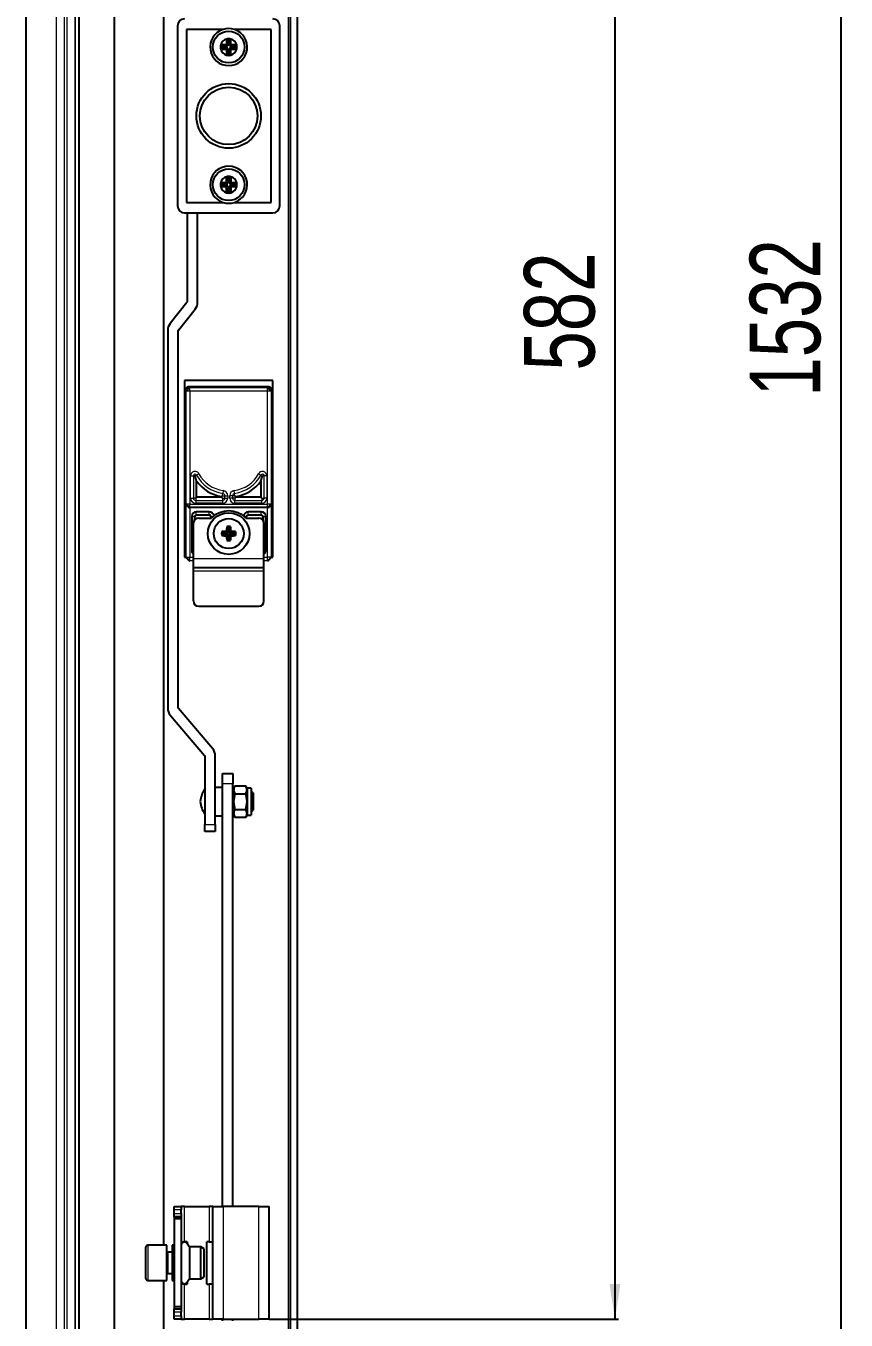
# Model space of a CAD drawing. Header units: millimetres. Extents: x -939 to 1948, y -1269 to 974.
# Drawn here: x 1715.5 to 1948.1, y -368 to -1.3 of the extents above; entities that cross this region are included whole.
import ezdxf

# ---------------------------------------------------------------- set-up
doc = ezdxf.new("R2010")
doc.units = ezdxf.units.MM
doc.layers.add('FORMAT', color=7, linetype='Continuous')
doc.styles.add('SLDTEXTSTYLE0', font='TXT', dxfattribs={"width": 0.75})
doc.dimstyles.new('SLDDIMSTYLE0', dxfattribs={"dimtxt": 20, "dimasz": 10, "dimexe": 0, "dimexo": 0.0625, "dimgap": 5, "dimtad": 2, "dimdec": 1, "dimrnd": 1e-09, "dimzin": 12, "dimdsep": 46, "dimtxsty": 'SLDTEXTSTYLE0', "dimsah": 1, "dimcen": 0.09, "dimadec": 0, "dimazin": 3, "dimtfac": 1, "dimtofl": 0, "dimtmove": 0, "dimatfit": 3, "dimfxl": 0, "dimfrac": 2, "dimtolj": 1, "dimtzin": 12, "dimarcsym": 0})

# ---------------------------------------------------------------- blocks, each defined once
blk = doc.blocks.new('_D_8')
at = {"layer": 'FORMAT'}
for p, q in [((1784.52, 689.24), (1947.51, 689.24)), ((1946.51, 689.24), (1946.51, -842.76)), ((1784.52, -842.76), (1947.51, -842.76))]:
    blk.add_line(p, q, dxfattribs=at)
for points in [[(1946.51, 689.24), (1944.97, 679.24), (1948.05, 679.24)], [(1946.51, -842.76), (1948.05, -832.76), (1944.97, -832.76)]]:
    blk.add_solid(points, dxfattribs=at)
at = {"layer": 'FORMAT', "insert": (1920.73, -106.31), "char_height": 20, "attachment_point": 1, "rotation": 90, "style": 'SLDTEXTSTYLE0'}
blk.add_mtext('1532', dxfattribs=at)
blk = doc.blocks.new('_D_11')
at = {"layer": 'FORMAT'}
for p, q in [((1784.52, 214.24), (1883.51, 214.24)), ((1882.51, 214.24), (1882.51, -367.76)), ((1784.52, -367.76), (1883.51, -367.76))]:
    blk.add_line(p, q, dxfattribs=at)
for points in [[(1882.51, 214.24), (1880.97, 204.24), (1884.05, 204.24)], [(1882.51, -367.76), (1884.05, -357.76), (1880.97, -357.76)]]:
    blk.add_solid(points, dxfattribs=at)
at = {"layer": 'FORMAT', "insert": (1856.73, -98.92), "char_height": 20, "attachment_point": 1, "rotation": 90, "style": 'SLDTEXTSTYLE0'}
blk.add_mtext('582', dxfattribs=at)

msp = doc.modelspace()

# ---------------------------------------------------------------- linework, layer by layer
at = {"color": 7, "linetype": 'Continuous', "lineweight": 25}
for p, q in [((1790.51, -954.26), (1790.51, 800.74)), ((1792.51, -954.26), (1792.51, 800.74)), ((1740.51, 767.74), (1740.51, -921.26)), ((1730.51, 738.24), (1730.51, -891.76)), ((1715.51, 723.24), (1715.51, -876.76)), ((1754.51, 193.24), (1754.51, -346.76)), ((1758.51, -1.26), (1758.51, -52.26)), ((1761.01, -2.26), (1761.01, -51.26)), ((1771.41, -2.26), (1761.01, -2.26)), ((1785.01, -2.26), (1774.61, -2.26)), ((1785.01, -51.26), (1785.01, -2.26)), ((1787.51, -52.26), (1787.51, -1.26)), ((1771.1, -7.09), (1770.73, -6.66)), ((1772.31, -6.66), (1770.73, -6.66)), ((1772.31, -7.09), (1771.1, -7.09)), ((1772.41, -4.98), (1772.41, -6.56)), ((1772.84, -5.35), (1772.41, -4.98)), ((1772.84, -5.35), (1772.84, -6.56)), ((1773.17, -5.35), (1773.61, -4.98)), ((1773.17, -6.56), (1773.17, -5.35)), ((1773.61, -6.56), (1773.61, -4.98)), ((1775.28, -6.66), (1773.71, -6.66)), ((1774.91, -7.09), (1773.71, -7.09)), ((1774.91, -7.09), (1775.28, -6.66)), ((1771.1, -7.42), (1770.73, -7.86)), ((1770.73, -7.86), (1772.31, -7.86)), ((1771.1, -7.42), (1772.31, -7.42)), ((1772.41, -7.96), (1772.41, -9.53)), ((1772.84, -9.16), (1772.41, -9.53)), ((1772.84, -7.96), (1772.84, -9.16)), ((1773.17, -9.16), (1773.17, -7.96)), ((1773.17, -9.16), (1773.61, -9.53)), ((1773.61, -9.53), (1773.61, -7.96)), ((1773.71, -7.42), (1774.91, -7.42)), ((1773.71, -7.86), (1775.28, -7.86)), ((1774.91, -7.42), (1775.28, -7.86)), ((1772.41, -45.56), (1772.41, -43.98)), ((1772.84, -44.35), (1772.41, -43.98)), ((1773.17, -44.35), (1773.61, -43.98)), ((1773.61, -43.98), (1773.61, -45.56)), ((1771.1, -46.09), (1770.73, -45.66)), ((1770.73, -45.66), (1772.31, -45.66)), ((1771.1, -46.42), (1770.73, -46.86)), ((1772.31, -46.86), (1770.73, -46.86)), ((1771.1, -46.09), (1772.31, -46.09)), ((1772.31, -46.42), (1771.1, -46.42)), ((1772.41, -48.53), (1772.41, -46.96)), ((1772.84, -45.56), (1772.84, -44.35)), ((1772.84, -48.16), (1772.84, -46.96)), ((1773.17, -44.35), (1773.17, -45.56)), ((1773.17, -46.96), (1773.17, -48.16)), ((1773.61, -46.96), (1773.61, -48.53)), ((1773.71, -45.66), (1775.28, -45.66)), ((1773.71, -46.09), (1774.91, -46.09)), ((1774.91, -46.42), (1773.71, -46.42)), ((1775.28, -46.86), (1773.71, -46.86)), ((1774.91, -46.09), (1775.28, -45.66)), ((1774.91, -46.42), (1775.28, -46.86)), ((1761.01, -51.26), (1771.41, -51.26)), ((1772.84, -48.16), (1772.41, -48.53)), ((1773.17, -48.16), (1773.61, -48.53)), ((1774.61, -51.26), (1785.01, -51.26)), ((1760.51, -54.26), (1785.51, -54.26)), ((1761.21, -54.26), (1761.21, -79.49)), ((1764.21, -79.49), (1764.21, -54.26)), ((1761.16, -79.61), (1756.4, -85.58)), ((1758.75, -87.45), (1763.51, -81.48)), ((1755.71, -87.58), (1755.71, -194.56)), ((1758.71, -194.56), (1758.71, -87.58)), ((1785.51, -101.76), (1760.51, -101.76)), ((1760.51, -101.76), (1760.51, -151.76)), ((1785.51, -151.76), (1785.51, -101.76)), ((1760.69, -151.76), (1760.69, -104.44)), ((1761.69, -103.44), (1784.32, -103.44)), ((1785.32, -104.44), (1785.32, -151.76)), ((1763.91, -130.31), (1763.46, -128.76)), ((1763.91, -134.8), (1763.91, -130.31)), ((1782.1, -130.31), (1782.56, -128.76)), ((1782.1, -130.31), (1782.1, -134.8)), ((1763.91, -134.8), (1763.66, -135.06)), ((1771, -134.8), (1763.91, -134.8)), ((1771, -134.6), (1771.26, -134.39)), ((1771, -134.6), (1771, -134.8)), ((1771, -134.8), (1771.26, -135.06)), ((1775.01, -134.6), (1774.76, -134.39)), ((1775.01, -134.8), (1774.76, -135.06)), ((1775.01, -134.8), (1775.01, -134.6)), ((1782.1, -134.8), (1775.01, -134.8)), ((1782.1, -134.8), (1782.36, -135.06)), ((1761.98, -137.76), (1761.96, -137.76)), ((1761.99, -137.76), (1761.98, -137.76)), ((1784.02, -137.76), (1761.99, -137.76)), ((1767.51, -138.96), (1763.81, -138.96)), ((1782.21, -138.96), (1778.51, -138.96)), ((1784.04, -137.76), (1784.02, -137.76)), ((1784.05, -137.76), (1784.04, -137.76)), ((1762.51, -140.26), (1762.51, -149.96)), ((1763.01, -152.21), (1763.01, -142.21)), ((1763.37, -141.23), (1763.37, -140.26)), ((1763.81, -139.82), (1767.51, -139.82)), ((1764.51, -140.71), (1768.11, -140.71)), ((1767.94, -140.26), (1767.94, -140.71)), ((1777.91, -140.71), (1781.51, -140.71)), ((1778.07, -140.71), (1778.07, -140.26)), ((1778.51, -139.82), (1782.21, -139.82)), ((1782.64, -140.26), (1782.64, -141.23)), ((1783.01, -152.21), (1783.01, -142.21)), ((1783.51, -149.96), (1783.51, -140.26)), ((1771.45, -144.99), (1771.09, -144.56)), ((1771.45, -145.22), (1771.09, -145.65)), ((1772.89, -144.99), (1771.45, -144.99)), ((1771.45, -145.22), (1772.89, -145.22)), ((1772.89, -144.99), (1772.38, -144.48)), ((1772.89, -145.22), (1772.38, -145.74)), ((1772.89, -143.55), (1772.46, -143.19)), ((1772.89, -146.67), (1772.46, -147.03)), ((1772.89, -143.55), (1772.89, -144.99)), ((1772.89, -145.22), (1772.89, -146.67)), ((1773.12, -143.55), (1773.55, -143.19)), ((1773.12, -144.99), (1773.12, -143.55)), ((1773.12, -144.99), (1773.64, -144.48)), ((1774.57, -144.99), (1773.12, -144.99)), ((1773.12, -146.67), (1773.12, -145.22)), ((1773.12, -145.22), (1773.64, -145.74)), ((1773.12, -145.22), (1774.57, -145.22)), ((1773.12, -146.67), (1773.55, -147.03)), ((1774.57, -144.99), (1774.93, -144.56)), ((1774.57, -145.22), (1774.93, -145.65)), ((1760.51, -151.76), (1760.72, -151.76)), ((1763.01, -154.71), (1763.01, -152.21)), ((1783.01, -154.71), (1783.01, -152.21)), ((1785.29, -151.76), (1785.51, -151.76)), ((1763.01, -154.71), (1783.01, -154.71)), ((1763.01, -155.71), (1763.01, -154.71)), ((1763.01, -164.21), (1763.01, -155.71)), ((1783.01, -155.71), (1783.01, -154.71)), ((1783.01, -164.21), (1783.01, -155.71)), ((1764.51, -165.71), (1781.51, -165.71)), ((1756.47, -196.63), (1766.16, -208)), ((1768.44, -206.05), (1758.75, -194.69)), ((1766.21, -208.13), (1766.21, -227.56)), ((1769.21, -227.56), (1769.21, -208.13)), ((1771.21, -213.06), (1774.21, -213.06)), ((1771.21, -216.06), (1771.21, -213.06)), ((1771.21, -335.76), (1771.21, -216.06)), ((1774.21, -213.06), (1774.21, -216.06)), ((1774.21, -335.76), (1774.21, -216.06)), ((1771.21, -217.06), (1769.21, -217.06)), ((1774.41, -218.11), (1774.21, -218.11)), ((1774.75, -216.61), (1774.41, -217.21)), ((1774.41, -217.21), (1774.41, -224.91)), ((1774.75, -216.61), (1777.86, -216.61)), ((1774.75, -218.83), (1777.86, -218.83)), ((1778.21, -217.21), (1777.86, -216.61)), ((1779.41, -217.21), (1778.21, -217.21)), ((1778.21, -217.21), (1778.21, -224.91)), ((1779.41, -217.21), (1779.41, -224.91)), ((1779.91, -218.61), (1779.41, -218.11)), ((1779.91, -218.61), (1779.91, -223.51)), ((1774.75, -223.28), (1777.86, -223.28)), ((1779.41, -224.01), (1779.91, -223.51)), ((1769.21, -225.06), (1771.21, -225.06)), ((1774.21, -224.01), (1774.41, -224.01)), ((1774.41, -224.91), (1774.75, -225.51)), ((1774.75, -225.51), (1777.86, -225.51)), ((1777.86, -225.51), (1778.21, -224.91)), ((1778.21, -224.91), (1779.41, -224.91)), ((1766.21, -229.56), (1766.21, -227.56)), ((1769.21, -229.56), (1766.21, -229.56)), ((1769.21, -227.56), (1769.21, -229.56)), ((1757.51, -335.76), (1759.51, -335.76)), ((1757.51, -336.76), (1757.51, -335.76)), ((1757.51, -337.76), (1757.51, -336.76)), ((1759.51, -335.76), (1759.51, -336.76)), ((1760.51, -335.76), (1759.51, -335.76)), ((1759.51, -337.76), (1759.51, -336.76)), ((1760.51, -335.76), (1767.51, -335.76)), ((1768.51, -335.76), (1767.51, -335.76)), ((1768.51, -335.76), (1771.51, -335.76)), ((1768.51, -367.76), (1768.51, -335.76)), ((1781.51, -335.76), (1771.51, -335.76)), ((1781.51, -335.76), (1784.51, -335.76)), ((1784.51, -367.76), (1784.51, -335.76)), ((1757.51, -338.76), (1757.51, -337.76)), ((1759.51, -338.76), (1757.51, -338.76)), ((1757.51, -338.76), (1757.51, -339.26)), ((1759.51, -339.26), (1757.51, -339.26)), ((1757.51, -339.26), (1757.51, -364.26)), ((1759.51, -337.76), (1759.51, -338.76)), ((1759.51, -338.76), (1759.51, -339.26)), ((1759.51, -339.26), (1759.51, -364.26)), ((1749.51, -356.16), (1749.51, -347.36)), ((1755.51, -346.76), (1750.11, -346.76)), ((1755.51, -356.76), (1755.51, -346.76)), ((1757.51, -346.76), (1757.01, -346.76)), ((1757.01, -346.76), (1757.01, -347.97)), ((1757.01, -347.97), (1757.01, -356.76)), ((1759.51, -345.76), (1760.51, -345.76)), ((1761.21, -345.76), (1760.51, -345.76)), ((1761.21, -345.76), (1761.21, -346.21)), ((1765.14, -347.26), (1762.01, -347.26)), ((1762.01, -356.26), (1762.01, -347.26)), ((1766.01, -347.76), (1765.14, -347.26)), ((1765.14, -356.26), (1765.14, -347.26)), ((1766.01, -355.76), (1766.01, -347.76)), ((1766.81, -357.76), (1766.81, -345.76)), ((1767.51, -345.76), (1766.81, -345.76)), ((1767.51, -345.76), (1768.51, -345.76)), ((1757.01, -348.76), (1755.76, -348.76)), ((1755.76, -354.76), (1757.01, -354.76)), ((1750.11, -356.76), (1755.51, -356.76)), ((1754.51, -356.76), (1754.51, -376.58)), ((1757.01, -356.76), (1757.51, -356.76)), ((1760.51, -357.76), (1759.51, -357.76)), ((1760.51, -357.76), (1761.21, -357.76)), ((1761.21, -357.31), (1761.21, -357.76)), ((1762.01, -356.26), (1765.14, -356.26)), ((1765.14, -356.26), (1766.01, -355.76)), ((1766.81, -357.76), (1767.51, -357.76)), ((1768.51, -357.76), (1767.51, -357.76)), ((1759.51, -364.26), (1757.51, -364.26)), ((1757.51, -364.26), (1757.51, -364.76)), ((1757.51, -364.76), (1759.51, -364.76)), ((1757.51, -365.76), (1757.51, -364.76)), ((1757.51, -366.76), (1757.51, -365.76)), ((1759.51, -364.26), (1759.51, -364.76)), ((1759.51, -364.76), (1759.51, -365.76)), ((1759.51, -366.76), (1759.51, -365.76)), ((1757.51, -367.76), (1757.51, -366.76)), ((1759.51, -367.76), (1757.51, -367.76)), ((1759.51, -366.76), (1759.51, -367.76)), ((1759.51, -367.76), (1760.51, -367.76)), ((1767.51, -367.76), (1760.51, -367.76)), ((1767.51, -367.76), (1768.51, -367.76)), ((1771.51, -367.76), (1768.51, -367.76)), ((1771.21, -368.22), (1771.21, -367.76)), ((1771.51, -367.76), (1781.51, -367.76)), ((1774.21, -368.22), (1774.21, -367.76)), ((1784.51, -367.76), (1781.51, -367.76))]:
    msp.add_line(p, q, dxfattribs=at)
at = {"color": 8, "linetype": 'Continuous', "lineweight": 18}
for p, q in [((1789.91, 798.14), (1789.91, -951.66)), ((1729.41, 737.14), (1729.41, -890.66)), ((1729.51, 737.24), (1729.51, -890.76)), ((1726.41, 734.14), (1726.41, -887.66)), ((1727.1, 734.84), (1727.1, -888.35)), ((1724.1, 731.84), (1724.1, -885.35)), ((1772.31, -7.09), (1772.31, -6.66)), ((1772.84, -6.56), (1772.41, -6.56)), ((1773.17, -6.56), (1773.61, -6.56)), ((1773.71, -7.09), (1773.71, -6.66)), ((1772.31, -7.42), (1772.31, -7.86)), ((1772.84, -7.96), (1772.41, -7.96)), ((1773.17, -7.96), (1773.61, -7.96)), ((1773.71, -7.42), (1773.71, -7.86)), ((1772.31, -46.09), (1772.31, -45.66)), ((1772.31, -46.42), (1772.31, -46.86)), ((1772.84, -45.56), (1772.41, -45.56)), ((1772.84, -46.96), (1772.41, -46.96)), ((1773.17, -45.56), (1773.61, -45.56)), ((1773.17, -46.96), (1773.61, -46.96)), ((1773.71, -46.09), (1773.71, -45.66)), ((1773.71, -46.42), (1773.71, -46.86)), ((1760.99, -104.74), (1760.69, -104.44)), ((1760.99, -136.76), (1760.99, -104.74)), ((1761.69, -103.44), (1761.99, -103.74)), ((1761.99, -103.74), (1784.02, -103.74)), ((1761.99, -104.74), (1761.99, -136.76)), ((1784.02, -104.74), (1761.99, -104.74)), ((1784.02, -103.74), (1784.32, -103.44)), ((1784.02, -136.76), (1784.02, -104.74)), ((1785.32, -104.44), (1785.02, -104.74)), ((1785.02, -104.74), (1785.02, -136.76)), ((1764.57, -128.16), (1763.86, -128.54)), ((1782.15, -128.54), (1781.45, -128.16)), ((1762.2, -135.06), (1762.2, -128.76)), ((1762.2, -128.76), (1763, -128.76)), ((1763, -128.76), (1763, -135.06)), ((1763.46, -128.76), (1763, -128.76)), ((1763.46, -128.76), (1763.86, -128.54)), ((1782.56, -128.76), (1782.15, -128.54)), ((1782.56, -128.76), (1783.02, -128.76)), ((1783.82, -128.76), (1783.02, -128.76)), ((1783.02, -135.06), (1783.02, -128.76)), ((1783.82, -128.76), (1783.82, -135.06)), ((1762.2, -135.06), (1763, -135.06)), ((1763.66, -135.06), (1763, -135.06)), ((1763.66, -135.06), (1763.66, -135.72)), ((1771.26, -134.39), (1771.35, -133.73)), ((1771.26, -134.39), (1771.92, -134.39)), ((1771.26, -135.06), (1771.26, -135.72)), ((1771.26, -135.06), (1771.92, -135.06)), ((1771.45, -132.94), (1771.35, -133.73)), ((1771.92, -134.39), (1772.72, -134.39)), ((1771.92, -135.06), (1771.92, -134.39)), ((1771.92, -135.06), (1772.72, -135.06)), ((1772.72, -134.39), (1772.72, -135.06)), ((1773.3, -135.06), (1773.3, -134.39)), ((1774.1, -134.39), (1773.3, -134.39)), ((1774.1, -135.06), (1773.3, -135.06)), ((1774.1, -134.39), (1774.1, -135.06)), ((1774.76, -134.39), (1774.1, -134.39)), ((1774.76, -135.06), (1774.1, -135.06)), ((1774.67, -133.73), (1774.56, -132.94)), ((1774.76, -134.39), (1774.67, -133.73)), ((1774.76, -135.06), (1774.76, -135.72)), ((1782.36, -135.06), (1782.36, -135.72)), ((1782.36, -135.06), (1783.02, -135.06)), ((1783.82, -135.06), (1783.02, -135.06)), ((1760.96, -136.76), (1760.99, -136.76)), ((1760.96, -151.8), (1760.96, -136.76)), ((1761.96, -137.76), (1761.96, -151.8)), ((1761.99, -136.76), (1784.02, -136.76)), ((1763.66, -135.72), (1763.66, -136.51)), ((1763.66, -135.72), (1771.26, -135.72)), ((1771.26, -136.51), (1763.66, -136.51)), ((1763.81, -139.82), (1763.81, -138.96)), ((1767.51, -139.82), (1767.51, -138.96)), ((1771.26, -135.72), (1771.26, -136.51)), ((1774.76, -136.51), (1774.76, -135.72)), ((1774.76, -135.72), (1782.36, -135.72)), ((1782.36, -136.51), (1774.76, -136.51)), ((1778.51, -139.82), (1778.51, -138.96)), ((1782.21, -139.82), (1782.21, -138.96)), ((1782.36, -136.51), (1782.36, -135.72)), ((1784.05, -151.8), (1784.05, -137.76)), ((1785.02, -136.76), (1785.05, -136.76)), ((1785.05, -136.76), (1785.05, -151.8)), ((1763.37, -140.26), (1762.51, -140.26)), ((1767.94, -140.26), (1768.61, -140.26)), ((1778.07, -140.26), (1777.4, -140.26)), ((1782.64, -140.26), (1783.51, -140.26)), ((1763.01, -149.96), (1762.51, -149.96)), ((1783.01, -149.96), (1783.51, -149.96)), ((1760.72, -152.04), (1760.96, -151.8)), ((1761.96, -152.8), (1761.72, -153.04)), ((1761.96, -151.8), (1763.01, -151.8)), ((1763.01, -152.8), (1761.96, -152.8)), ((1763.01, -152.21), (1783.01, -152.21)), ((1783.01, -151.8), (1784.05, -151.8)), ((1784.05, -152.8), (1783.01, -152.8)), ((1784.29, -153.04), (1784.05, -152.8)), ((1785.05, -151.8), (1785.29, -152.04)), ((1763.01, -155.71), (1783.01, -155.71)), ((1774.21, -216.06), (1771.21, -216.06)), ((1766.21, -227.56), (1769.21, -227.56)), ((1759.51, -336.76), (1757.51, -336.76)), ((1760.51, -345.76), (1760.51, -335.76)), ((1767.51, -335.76), (1767.51, -345.76)), ((1771.51, -367.76), (1771.51, -335.76)), ((1781.51, -367.76), (1781.51, -335.76)), ((1757.51, -337.76), (1759.51, -337.76)), ((1750.11, -346.76), (1750.11, -356.76)), ((1755.76, -348.76), (1755.76, -350.22)), ((1755.76, -350.22), (1755.76, -354.76)), ((1760.51, -367.76), (1760.51, -357.76)), ((1767.51, -357.76), (1767.51, -367.76)), ((1759.51, -365.76), (1757.51, -365.76)), ((1757.51, -366.76), (1759.51, -366.76))]:
    msp.add_line(p, q, dxfattribs=at)
at = {"color": 7, "linetype": 'Continuous', "lineweight": 25}
for centre, radius in [((1773.01, -7.26), 4.5), ((1773.01, -26.76), 9.15), ((1773.01, -26.76), 8.15), ((1773.01, -46.26), 4.5), ((1773.01, -145.11), 5.9), ((1773.01, -145.11), 4.25)]:
    msp.add_circle(centre, radius, dxfattribs=at)
for centre, radius, start, end in [((1760.51, -1.26), 2, 90, 180), ((1785.51, -1.26), 2, 0, 90), ((1773.01, -7.26), 5.25, 107.7528, 72.2472), ((1773.01, -7.26), 5.25, 72.2472, 107.7528), ((1773.01, -7.26), 2.35, 165.2075, 194.7925), ((1773.01, -7.26), 2.35, 104.7925, 165.2075), ((1773.01, -7.26), 1.91, 175.1056, 184.8944), ((1772.31, -6.56), 0.1, 270, 0), ((1772.31, -6.56), 0.537, 270, 0), ((1773.01, -7.26), 2.35, 75.2075, 104.7925), ((1773.01, -7.26), 1.91, 85.1056, 94.8944), ((1773.71, -6.56), 0.537, 180, 270), ((1773.01, -7.26), 2.35, 14.7925, 75.2075), ((1773.71, -6.56), 0.1, 180, 270), ((1773.01, -7.26), 1.91, 355.1056, 4.8944), ((1773.01, -7.26), 2.35, 345.2075, 14.7925), ((1773.01, -7.26), 2.35, 194.7925, 255.2075), ((1772.31, -7.96), 0.537, 0, 90), ((1772.31, -7.96), 0.1, 0, 90), ((1773.01, -7.26), 2.35, 255.2075, 284.7925), ((1773.01, -7.26), 1.91, 265.1056, 274.8944), ((1773.71, -7.96), 0.537, 90, 180), ((1773.01, -7.26), 2.35, 284.7925, 345.2075), ((1773.71, -7.96), 0.1, 90, 180), ((1773.01, -46.26), 5.25, 287.7528, 252.2472), ((1773.01, -46.26), 2.35, 104.7925, 165.2075), ((1773.01, -46.26), 2.35, 75.2075, 104.7925), ((1773.01, -46.26), 2.35, 14.7925, 75.2075), ((1773.01, -46.26), 2.35, 165.2075, 194.7925), ((1773.01, -46.26), 2.35, 194.7925, 255.2075), ((1773.01, -46.26), 1.91, 175.1056, 184.8944), ((1772.31, -45.56), 0.1, 270, 0), ((1772.31, -45.56), 0.537, 270, 0), ((1772.31, -46.96), 0.537, 0, 90), ((1772.31, -46.96), 0.1, 0, 90), ((1773.01, -46.26), 1.91, 85.1056, 94.8944), ((1773.71, -45.56), 0.537, 180, 270), ((1773.71, -46.96), 0.537, 90, 180), ((1773.71, -45.56), 0.1, 180, 270), ((1773.01, -46.26), 2.35, 284.7925, 345.2075), ((1773.71, -46.96), 0.1, 90, 180), ((1773.01, -46.26), 1.91, 355.1056, 4.8944), ((1773.01, -46.26), 2.35, 345.2075, 14.7925), ((1773.01, -46.26), 5.25, 252.2472, 287.7528), ((1773.01, -46.26), 2.35, 255.2075, 284.7925), ((1773.01, -46.26), 1.91, 265.1056, 274.8944), ((1760.51, -52.26), 2, 180, 270), ((1785.51, -52.26), 2, 270, 0), ((1761.01, -79.49), 0.2, 321.4416, 0), ((1761.01, -79.49), 3.2, 321.4416, 0), ((1758.91, -87.58), 3.2, 141.4416, 180), ((1758.91, -87.58), 0.2, 141.4416, 180), ((1772.71, -123.78), 10.95, 216.5958, 261.061), ((1773.31, -123.78), 10.95, 278.939, 323.4042), ((1763.81, -140.26), 1.3, 90, 180), ((1767.51, -140.26), 1.3, 6.3593, 90), ((1773.01, -145.71), 7, 45.5847, 134.4153), ((1778.51, -140.26), 1.3, 90, 173.6407), ((1782.21, -140.26), 1.3, 0, 90), ((1764.51, -142.21), 1.5, 90, 180), ((1763.81, -140.26), 0.435, 90, 180), ((1767.51, -140.26), 0.435, 0, 90), ((1778.51, -140.26), 0.435, 90, 180), ((1781.51, -142.21), 1.5, 0, 90), ((1782.21, -140.26), 0.435, 0, 90), ((1773.01, -145.11), 2, 164.1146, 195.8854), ((1772.94, -163.19), 18.72, 91.7249, 95.6832), ((1772.94, -127.03), 18.72, 264.3168, 268.2751), ((1773.01, -145.11), 1.56, 175.8165, 184.1835), ((1791.09, -145.04), 18.72, 174.3168, 178.2751), ((1791.09, -145.17), 18.72, 181.7249, 185.6832), ((1773.01, -145.11), 2, 74.1146, 105.8854), ((1773.01, -145.11), 1.56, 85.8165, 94.1835), ((1773.01, -145.11), 1.56, 265.8165, 274.1835), ((1754.93, -145.04), 18.72, 1.7249, 5.6832), ((1754.93, -145.17), 18.72, 354.3168, 358.2751), ((1773.07, -163.19), 18.72, 84.3168, 88.2751), ((1773.07, -127.03), 18.72, 271.7249, 275.6832), ((1773.01, -145.11), 1.56, 355.8165, 4.1835), ((1773.01, -145.11), 2, 344.1146, 15.8854), ((1763.81, -149.96), 1.3, 180, 232.0201), ((1773.01, -145.11), 2, 254.1146, 285.8854), ((1782.21, -149.96), 1.3, 307.9799, 0), ((1764.51, -164.21), 1.5, 180, 270), ((1781.51, -164.21), 1.5, 270, 0), ((1758.91, -194.56), 3.2, 180, 220.4367), ((1758.91, -194.56), 0.2, 180, 220.4367), ((1766.01, -208.13), 0.2, 0, 40.4367), ((1766.01, -208.13), 3.2, 0, 40.4367), ((1772.85, -222.01), 8, 146.1291, 173.1181), ((1772.85, -220.1), 8, 186.8819, 213.8709), ((1750.11, -347.36), 0.6, 90, 180), ((1755.76, -348.51), 0.25, 180, 270), ((1755.76, -355.01), 0.25, 90, 180), ((1750.11, -356.16), 0.6, 180, 270)]:
    msp.add_arc(centre, radius, start, end, dxfattribs=at)
at = {"color": 8, "linetype": 'Continuous', "lineweight": 18}
for centre, radius, start, end in [((1763.46, -128.76), 1.26, 28.2631, 180), ((1763.46, -128.76), 0.46, 28.2631, 180), ((1772.71, -123.78), 9.24, 208.2631, 262.2213), ((1773.31, -123.78), 9.24, 277.7787, 331.7369), ((1782.56, -128.76), 1.26, 0, 151.7369), ((1782.56, -128.76), 0.46, 0, 151.7369), ((1772.71, -123.78), 10.04, 208.2631, 262.2213), ((1773.31, -123.78), 10.04, 277.7787, 331.7369), ((1763.66, -135.06), 1.46, 180, 270), ((1763.66, -135.06), 0.66, 180, 270), ((1771.26, -135.06), 1.46, 270, 0), ((1771.26, -135.06), 0.66, 270, 0), ((1771.26, -134.39), 0.66, 0, 82.2213), ((1771.26, -134.39), 1.46, 0, 82.2213), ((1774.76, -134.39), 1.46, 97.7787, 180), ((1774.76, -135.06), 1.46, 180, 270), ((1774.76, -134.39), 0.66, 97.7787, 180), ((1774.76, -135.06), 0.66, 180, 270), ((1782.36, -135.06), 1.46, 270, 0), ((1782.36, -135.06), 0.66, 270, 0)]:
    msp.add_arc(centre, radius, start, end, dxfattribs=at)
at = {"color": 7, "linetype": 'Continuous', "lineweight": 25}
for points, knots in [([(1760.69, -104.44), (1760.69, -104.41), (1760.7, -104.29), (1760.83, -104.06), (1761.05, -103.8), (1761.29, -103.6), (1761.48, -103.49), (1761.6, -103.45), (1761.66, -103.44), (1761.69, -103.44)], [0, 0, 0, 0, 0.0566974, 0.2503517, 0.4998638, 0.7488693, 0.8744535, 0.9435148, 1, 1, 1, 1]), ([(1784.32, -103.44), (1784.35, -103.44), (1784.48, -103.45), (1784.7, -103.58), (1784.96, -103.8), (1785.16, -104.04), (1785.27, -104.23), (1785.32, -104.35), (1785.32, -104.41), (1785.32, -104.44)], [0, 0, 0, 0, 0.056697, 0.250352, 0.499864, 0.748869, 0.874453, 0.943515, 1, 1, 1, 1]), ([(1760.96, -136.76), (1760.97, -136.81), (1761.01, -137.02), (1761.24, -137.3), (1761.52, -137.55), (1761.72, -137.68), (1761.85, -137.74), (1761.93, -137.75), (1761.96, -137.76)], [0, 0, 0, 0, 0.125207, 0.499639, 0.74848, 0.874099, 0.946251, 1, 1, 1, 1]), ([(1784.02, -137.76), (1784.06, -137.75), (1784.12, -137.75), (1784.23, -137.7), (1784.42, -137.6), (1784.56, -137.47), (1784.65, -137.39)], [0, 0, 0, 0, 0.124863, 0.249962, 0.500073, 1, 1, 1, 1]), ([(1784.05, -137.76), (1784.09, -137.75), (1784.23, -137.72), (1784.47, -137.57), (1784.73, -137.35), (1784.91, -137.11), (1785.03, -136.91), (1785.04, -136.81), (1785.05, -136.76)], [0, 0, 0, 0, 0.053741, 0.2506254, 0.4994286, 0.749504, 0.8748127, 1, 1, 1, 1]), ([(1774.75, -216.61), (1774.57, -217), (1774.24, -217.75), (1774.59, -218.49), (1774.75, -218.83)], [0, 0, 0, 0, 0.534707, 1, 1, 1, 1]), ([(1774.75, -218.83), (1774.58, -219.59), (1774.24, -221.07), (1774.58, -222.55), (1774.75, -223.28)], [0, 0, 0, 0, 0.508481, 1, 1, 1, 1]), ([(1777.86, -218.83), (1778.04, -218.43), (1778.38, -217.69), (1778.02, -216.95), (1777.86, -216.61)], [0, 0, 0, 0, 0.534707, 1, 1, 1, 1]), ([(1777.86, -223.28), (1778.03, -222.53), (1778.38, -221.04), (1778.03, -219.56), (1777.86, -218.83)], [0, 0, 0, 0, 0.508481, 1, 1, 1, 1]), ([(1774.75, -223.28), (1774.57, -223.68), (1774.24, -224.42), (1774.59, -225.16), (1774.75, -225.51)], [0, 0, 0, 0, 0.534707, 1, 1, 1, 1]), ([(1777.86, -225.51), (1778.04, -225.11), (1778.38, -224.36), (1778.02, -223.63), (1777.86, -223.28)], [0, 0, 0, 0, 0.534707, 1, 1, 1, 1]), ([(1762.01, -347.26), (1761.83, -347.1), (1761.48, -346.8), (1761.29, -346.23), (1760.93, -345.92), (1760.59, -345.79), (1760.23, -345.83), (1759.88, -346.02), (1759.63, -346.38), (1759.55, -346.67), (1759.51, -346.82)], [0, 0, 0, 0, 0.185676, 0.371025, 0.466937, 0.562172, 0.656347, 0.751553, 0.873842, 1, 1, 1, 1]), ([(1759.51, -356.69), (1759.55, -356.84), (1759.63, -357.13), (1759.88, -357.49), (1760.23, -357.68), (1760.59, -357.72), (1760.93, -357.59), (1761.29, -357.28), (1761.48, -356.72), (1761.83, -356.41), (1762.01, -356.26)], [0, 0, 0, 0, 0.126158, 0.248447, 0.343653, 0.437828, 0.533063, 0.628975, 0.814324, 1, 1, 1, 1])]:
    msp.add_open_spline(points, degree=3, knots=knots, dxfattribs=at)
at = {"color": 8, "linetype": 'Continuous', "lineweight": 18}
for points, knots in [([(1761.36, -104.11), (1761.28, -104.2), (1761.15, -104.34), (1761.04, -104.53), (1761, -104.65), (1760.99, -104.71), (1760.99, -104.74)], [0, 0, 0, 0, 0.499932, 0.750046, 0.875143, 1, 1, 1, 1]), ([(1761.36, -104.74), (1761.26, -104.74), (1761.12, -104.74), (1761.01, -104.74), (1760.99, -104.74), (1760.99, -104.74)], [0, 0, 0, 0, 0.633094, 0.851999, 1, 1, 1, 1]), ([(1761.99, -103.74), (1761.96, -103.74), (1761.9, -103.75), (1761.78, -103.79), (1761.59, -103.9), (1761.45, -104.02), (1761.36, -104.11)], [0, 0, 0, 0, 0.124863, 0.249962, 0.500073, 1, 1, 1, 1]), ([(1761.36, -104.11), (1761.37, -104.11), (1761.38, -104.12), (1761.44, -104.19), (1761.47, -104.22)], [0, 0, 0, 0, 0.584601, 1, 1, 1, 1]), ([(1761.36, -104.74), (1761.37, -104.63), (1761.38, -104.44), (1761.44, -104.28), (1761.47, -104.22)], [0, 0, 0, 0, 0.584782, 1, 1, 1, 1]), ([(1761.99, -104.74), (1761.95, -104.74), (1761.86, -104.74), (1761.64, -104.74), (1761.48, -104.74), (1761.36, -104.74)], [0, 0, 0, 0, 0.148001, 0.366906, 1, 1, 1, 1]), ([(1761.99, -104.11), (1761.88, -104.12), (1761.7, -104.13), (1761.54, -104.19), (1761.47, -104.22)], [0, 0, 0, 0, 0.584782, 1, 1, 1, 1]), ([(1761.99, -104.11), (1761.99, -104.03), (1761.99, -103.9), (1761.99, -103.8), (1761.99, -103.75), (1761.99, -103.74), (1761.99, -103.74)], [0, 0, 0, 0, 0.499933, 0.750044, 0.87514, 1, 1, 1, 1]), ([(1761.99, -104.74), (1761.99, -104.71), (1761.99, -104.65), (1761.99, -104.53), (1761.99, -104.34), (1761.99, -104.2), (1761.99, -104.11)], [0, 0, 0, 0, 0.124527, 0.250035, 0.500121, 1, 1, 1, 1]), ([(1784.02, -104.11), (1784.02, -104.01), (1784.02, -103.87), (1784.02, -103.76), (1784.02, -103.74), (1784.02, -103.74)], [0, 0, 0, 0, 0.633094, 0.851999, 1, 1, 1, 1]), ([(1784.65, -104.11), (1784.56, -104.02), (1784.42, -103.9), (1784.23, -103.79), (1784.12, -103.75), (1784.06, -103.74), (1784.02, -103.74)], [0, 0, 0, 0, 0.4999316, 0.750046, 0.8751428, 1, 1, 1, 1]), ([(1784.02, -104.74), (1784.02, -104.7), (1784.02, -104.61), (1784.02, -104.39), (1784.02, -104.23), (1784.02, -104.11)], [0, 0, 0, 0, 0.148001, 0.3669064, 1, 1, 1, 1]), ([(1784.02, -104.11), (1784.13, -104.12), (1784.32, -104.13), (1784.48, -104.19), (1784.54, -104.22)], [0, 0, 0, 0, 0.584782, 1, 1, 1, 1]), ([(1784.65, -104.74), (1784.53, -104.74), (1784.38, -104.74), (1784.15, -104.74), (1784.06, -104.74), (1784.02, -104.74)], [0, 0, 0, 0, 0.633094, 0.851999, 1, 1, 1, 1]), ([(1784.65, -104.11), (1784.65, -104.11), (1784.64, -104.12), (1784.57, -104.19), (1784.54, -104.22)], [0, 0, 0, 0, 0.584601, 1, 1, 1, 1]), ([(1784.65, -104.74), (1784.65, -104.63), (1784.64, -104.44), (1784.57, -104.28), (1784.54, -104.22)], [0, 0, 0, 0, 0.584782, 1, 1, 1, 1]), ([(1785.02, -104.74), (1785.02, -104.71), (1785.01, -104.65), (1784.97, -104.53), (1784.86, -104.34), (1784.74, -104.2), (1784.65, -104.11)], [0, 0, 0, 0, 0.124863, 0.249962, 0.500073, 1, 1, 1, 1]), ([(1785.02, -104.74), (1785.02, -104.74), (1785.01, -104.74), (1784.9, -104.74), (1784.76, -104.74), (1784.65, -104.74)], [0, 0, 0, 0, 0.148001, 0.366906, 1, 1, 1, 1]), ([(1761.36, -136.76), (1761.28, -136.76), (1761.15, -136.76), (1761.05, -136.76), (1761, -136.76), (1760.99, -136.76), (1760.99, -136.76)], [0, 0, 0, 0, 0.49988, 0.749964, 0.875473, 1, 1, 1, 1]), ([(1761.36, -137.39), (1761.25, -137.27), (1761.11, -137.11), (1761.01, -136.88), (1760.99, -136.79), (1760.99, -136.76)], [0, 0, 0, 0, 0.633497, 0.852215, 1, 1, 1, 1]), ([(1761.99, -136.76), (1761.96, -136.76), (1761.9, -136.76), (1761.78, -136.76), (1761.59, -136.76), (1761.45, -136.76), (1761.36, -136.76)], [0, 0, 0, 0, 0.124527, 0.250035, 0.500121, 1, 1, 1, 1]), ([(1761.36, -136.76), (1761.37, -136.87), (1761.37, -137.05), (1761.44, -137.21), (1761.47, -137.28)], [0, 0, 0, 0, 0.585225, 1, 1, 1, 1]), ([(1761.36, -137.39), (1761.36, -137.38), (1761.37, -137.37), (1761.44, -137.31), (1761.47, -137.28)], [0, 0, 0, 0, 0.5850478, 1, 1, 1, 1]), ([(1761.99, -137.76), (1761.95, -137.75), (1761.86, -137.74), (1761.64, -137.63), (1761.48, -137.49), (1761.36, -137.39)], [0, 0, 0, 0, 0.147785, 0.366503, 1, 1, 1, 1]), ([(1761.99, -137.39), (1761.88, -137.38), (1761.7, -137.37), (1761.53, -137.31), (1761.47, -137.28)], [0, 0, 0, 0, 0.585048, 1, 1, 1, 1]), ([(1761.99, -137.39), (1761.99, -137.29), (1761.99, -137.16), (1761.99, -136.97), (1761.99, -136.85), (1761.99, -136.79), (1761.99, -136.76)], [0, 0, 0, 0, 0.4998775, 0.7499648, 0.8754836, 1, 1, 1, 1]), ([(1761.99, -137.76), (1761.99, -137.75), (1761.99, -137.75), (1761.99, -137.7), (1761.99, -137.6), (1761.99, -137.47), (1761.99, -137.39)], [0, 0, 0, 0, 0.124863, 0.249962, 0.500073, 1, 1, 1, 1]), ([(1784.02, -137.39), (1784.02, -137.27), (1784.02, -137.11), (1784.02, -136.88), (1784.02, -136.79), (1784.02, -136.76)], [0, 0, 0, 0, 0.633497, 0.852215, 1, 1, 1, 1]), ([(1784.65, -136.76), (1784.56, -136.76), (1784.42, -136.76), (1784.23, -136.76), (1784.12, -136.76), (1784.05, -136.76), (1784.02, -136.76)], [0, 0, 0, 0, 0.49988, 0.749964, 0.875473, 1, 1, 1, 1]), ([(1784.02, -137.39), (1784.13, -137.38), (1784.32, -137.37), (1784.48, -137.31), (1784.55, -137.28)], [0, 0, 0, 0, 0.585048, 1, 1, 1, 1]), ([(1784.02, -137.76), (1784.02, -137.75), (1784.02, -137.74), (1784.02, -137.63), (1784.02, -137.49), (1784.02, -137.39)], [0, 0, 0, 0, 0.147785, 0.366503, 1, 1, 1, 1]), ([(1784.65, -136.76), (1784.65, -136.87), (1784.64, -137.05), (1784.57, -137.21), (1784.55, -137.28)], [0, 0, 0, 0, 0.585225, 1, 1, 1, 1]), ([(1784.65, -137.39), (1784.65, -137.38), (1784.64, -137.37), (1784.57, -137.31), (1784.55, -137.28)], [0, 0, 0, 0, 0.585048, 1, 1, 1, 1]), ([(1785.02, -136.76), (1785.02, -136.76), (1785.01, -136.76), (1784.97, -136.76), (1784.86, -136.76), (1784.74, -136.76), (1784.65, -136.76)], [0, 0, 0, 0, 0.124527, 0.250035, 0.500121, 1, 1, 1, 1]), ([(1784.65, -137.39), (1784.74, -137.29), (1784.86, -137.16), (1784.97, -136.97), (1785.02, -136.85), (1785.02, -136.79), (1785.02, -136.76)], [0, 0, 0, 0, 0.4998775, 0.7499648, 0.8754836, 1, 1, 1, 1]), ([(1760.96, -151.8), (1760.97, -151.8), (1760.98, -151.8), (1761.09, -151.8), (1761.23, -151.8), (1761.33, -151.8)], [0, 0, 0, 0, 0.148001, 0.366906, 1, 1, 1, 1]), ([(1760.96, -151.8), (1760.96, -151.83), (1760.97, -151.9), (1761.01, -152.01), (1761.12, -152.2), (1761.25, -152.34), (1761.33, -152.43)], [0, 0, 0, 0, 0.124863, 0.249962, 0.500073, 1, 1, 1, 1]), ([(1761.33, -151.8), (1761.45, -151.8), (1761.61, -151.8), (1761.83, -151.8), (1761.92, -151.8), (1761.96, -151.8)], [0, 0, 0, 0, 0.633094, 0.851999, 1, 1, 1, 1]), ([(1761.33, -151.8), (1761.34, -151.91), (1761.35, -152.1), (1761.41, -152.26), (1761.44, -152.32)], [0, 0, 0, 0, 0.584782, 1, 1, 1, 1]), ([(1761.33, -152.43), (1761.34, -152.43), (1761.35, -152.42), (1761.41, -152.35), (1761.44, -152.32)], [0, 0, 0, 0, 0.584601, 1, 1, 1, 1]), ([(1761.33, -152.43), (1761.42, -152.52), (1761.56, -152.64), (1761.75, -152.75), (1761.87, -152.79), (1761.93, -152.8), (1761.96, -152.8)], [0, 0, 0, 0, 0.499931, 0.750045, 0.875142, 1, 1, 1, 1]), ([(1761.96, -152.43), (1761.85, -152.42), (1761.67, -152.42), (1761.51, -152.35), (1761.44, -152.32)], [0, 0, 0, 0, 0.584782, 1, 1, 1, 1]), ([(1761.96, -152.43), (1761.96, -152.34), (1761.96, -152.2), (1761.96, -152.01), (1761.96, -151.89), (1761.96, -151.83), (1761.96, -151.8)], [0, 0, 0, 0, 0.49988, 0.749964, 0.875473, 1, 1, 1, 1]), ([(1761.96, -152.8), (1761.96, -152.8), (1761.96, -152.79), (1761.96, -152.75), (1761.96, -152.64), (1761.96, -152.51), (1761.96, -152.43)], [0, 0, 0, 0, 0.124859, 0.249955, 0.500068, 1, 1, 1, 1]), ([(1784.68, -151.8), (1784.59, -151.8), (1784.45, -151.8), (1784.26, -151.8), (1784.15, -151.8), (1784.08, -151.8), (1784.05, -151.8)], [0, 0, 0, 0, 0.49988, 0.749964, 0.875473, 1, 1, 1, 1]), ([(1784.05, -152.43), (1784.05, -152.31), (1784.05, -152.15), (1784.05, -151.93), (1784.05, -151.84), (1784.05, -151.8)], [0, 0, 0, 0, 0.6330936, 0.851999, 1, 1, 1, 1]), ([(1784.05, -152.43), (1784.16, -152.42), (1784.35, -152.42), (1784.51, -152.35), (1784.57, -152.32)], [0, 0, 0, 0, 0.584782, 1, 1, 1, 1]), ([(1784.05, -152.8), (1784.05, -152.8), (1784.05, -152.79), (1784.05, -152.67), (1784.05, -152.53), (1784.05, -152.43)], [0, 0, 0, 0, 0.148001, 0.366906, 1, 1, 1, 1]), ([(1784.05, -152.8), (1784.08, -152.8), (1784.15, -152.79), (1784.26, -152.75), (1784.45, -152.64), (1784.59, -152.52), (1784.68, -152.43)], [0, 0, 0, 0, 0.124863, 0.249962, 0.500073, 1, 1, 1, 1]), ([(1784.68, -151.8), (1784.68, -151.91), (1784.67, -152.1), (1784.6, -152.26), (1784.57, -152.32)], [0, 0, 0, 0, 0.5847816, 1, 1, 1, 1]), ([(1784.68, -152.43), (1784.68, -152.43), (1784.67, -152.42), (1784.6, -152.35), (1784.57, -152.32)], [0, 0, 0, 0, 0.584601, 1, 1, 1, 1]), ([(1785.05, -151.8), (1785.05, -151.8), (1785.04, -151.8), (1785, -151.8), (1784.89, -151.8), (1784.76, -151.8), (1784.68, -151.8)], [0, 0, 0, 0, 0.124859, 0.249955, 0.500068, 1, 1, 1, 1]), ([(1784.68, -152.43), (1784.77, -152.34), (1784.89, -152.2), (1785, -152.01), (1785.04, -151.9), (1785.05, -151.83), (1785.05, -151.8)], [0, 0, 0, 0, 0.4999316, 0.750046, 0.8751428, 1, 1, 1, 1])]:
    msp.add_open_spline(points, degree=3, knots=knots, dxfattribs=at)

# ---------------------------------------------------------------- dimensions: what is measured, and where the dimension line sits
at = {"layer": 'FORMAT'}
for base, p1, p2, picture, middle in [((1946.51, -842.76), (1784.51, 689.24), (1784.51, -842.76), '_D_8', (1946.51, -76.76)), ((1882.51, -367.76), (1784.51, 214.24), (1784.51, -367.76), '_D_11', (1882.51, -76.76))]:
    dim = msp.add_linear_dim(base=base, p1=p1, p2=p2, angle=90, dimstyle='SLDDIMSTYLE0', dxfattribs=at)
    dim.commit()
    dim.dimension.update_dxf_attribs({"geometry": picture, "text_midpoint": middle, "dimtype": 160})

doc.saveas('drawing.dxf')
